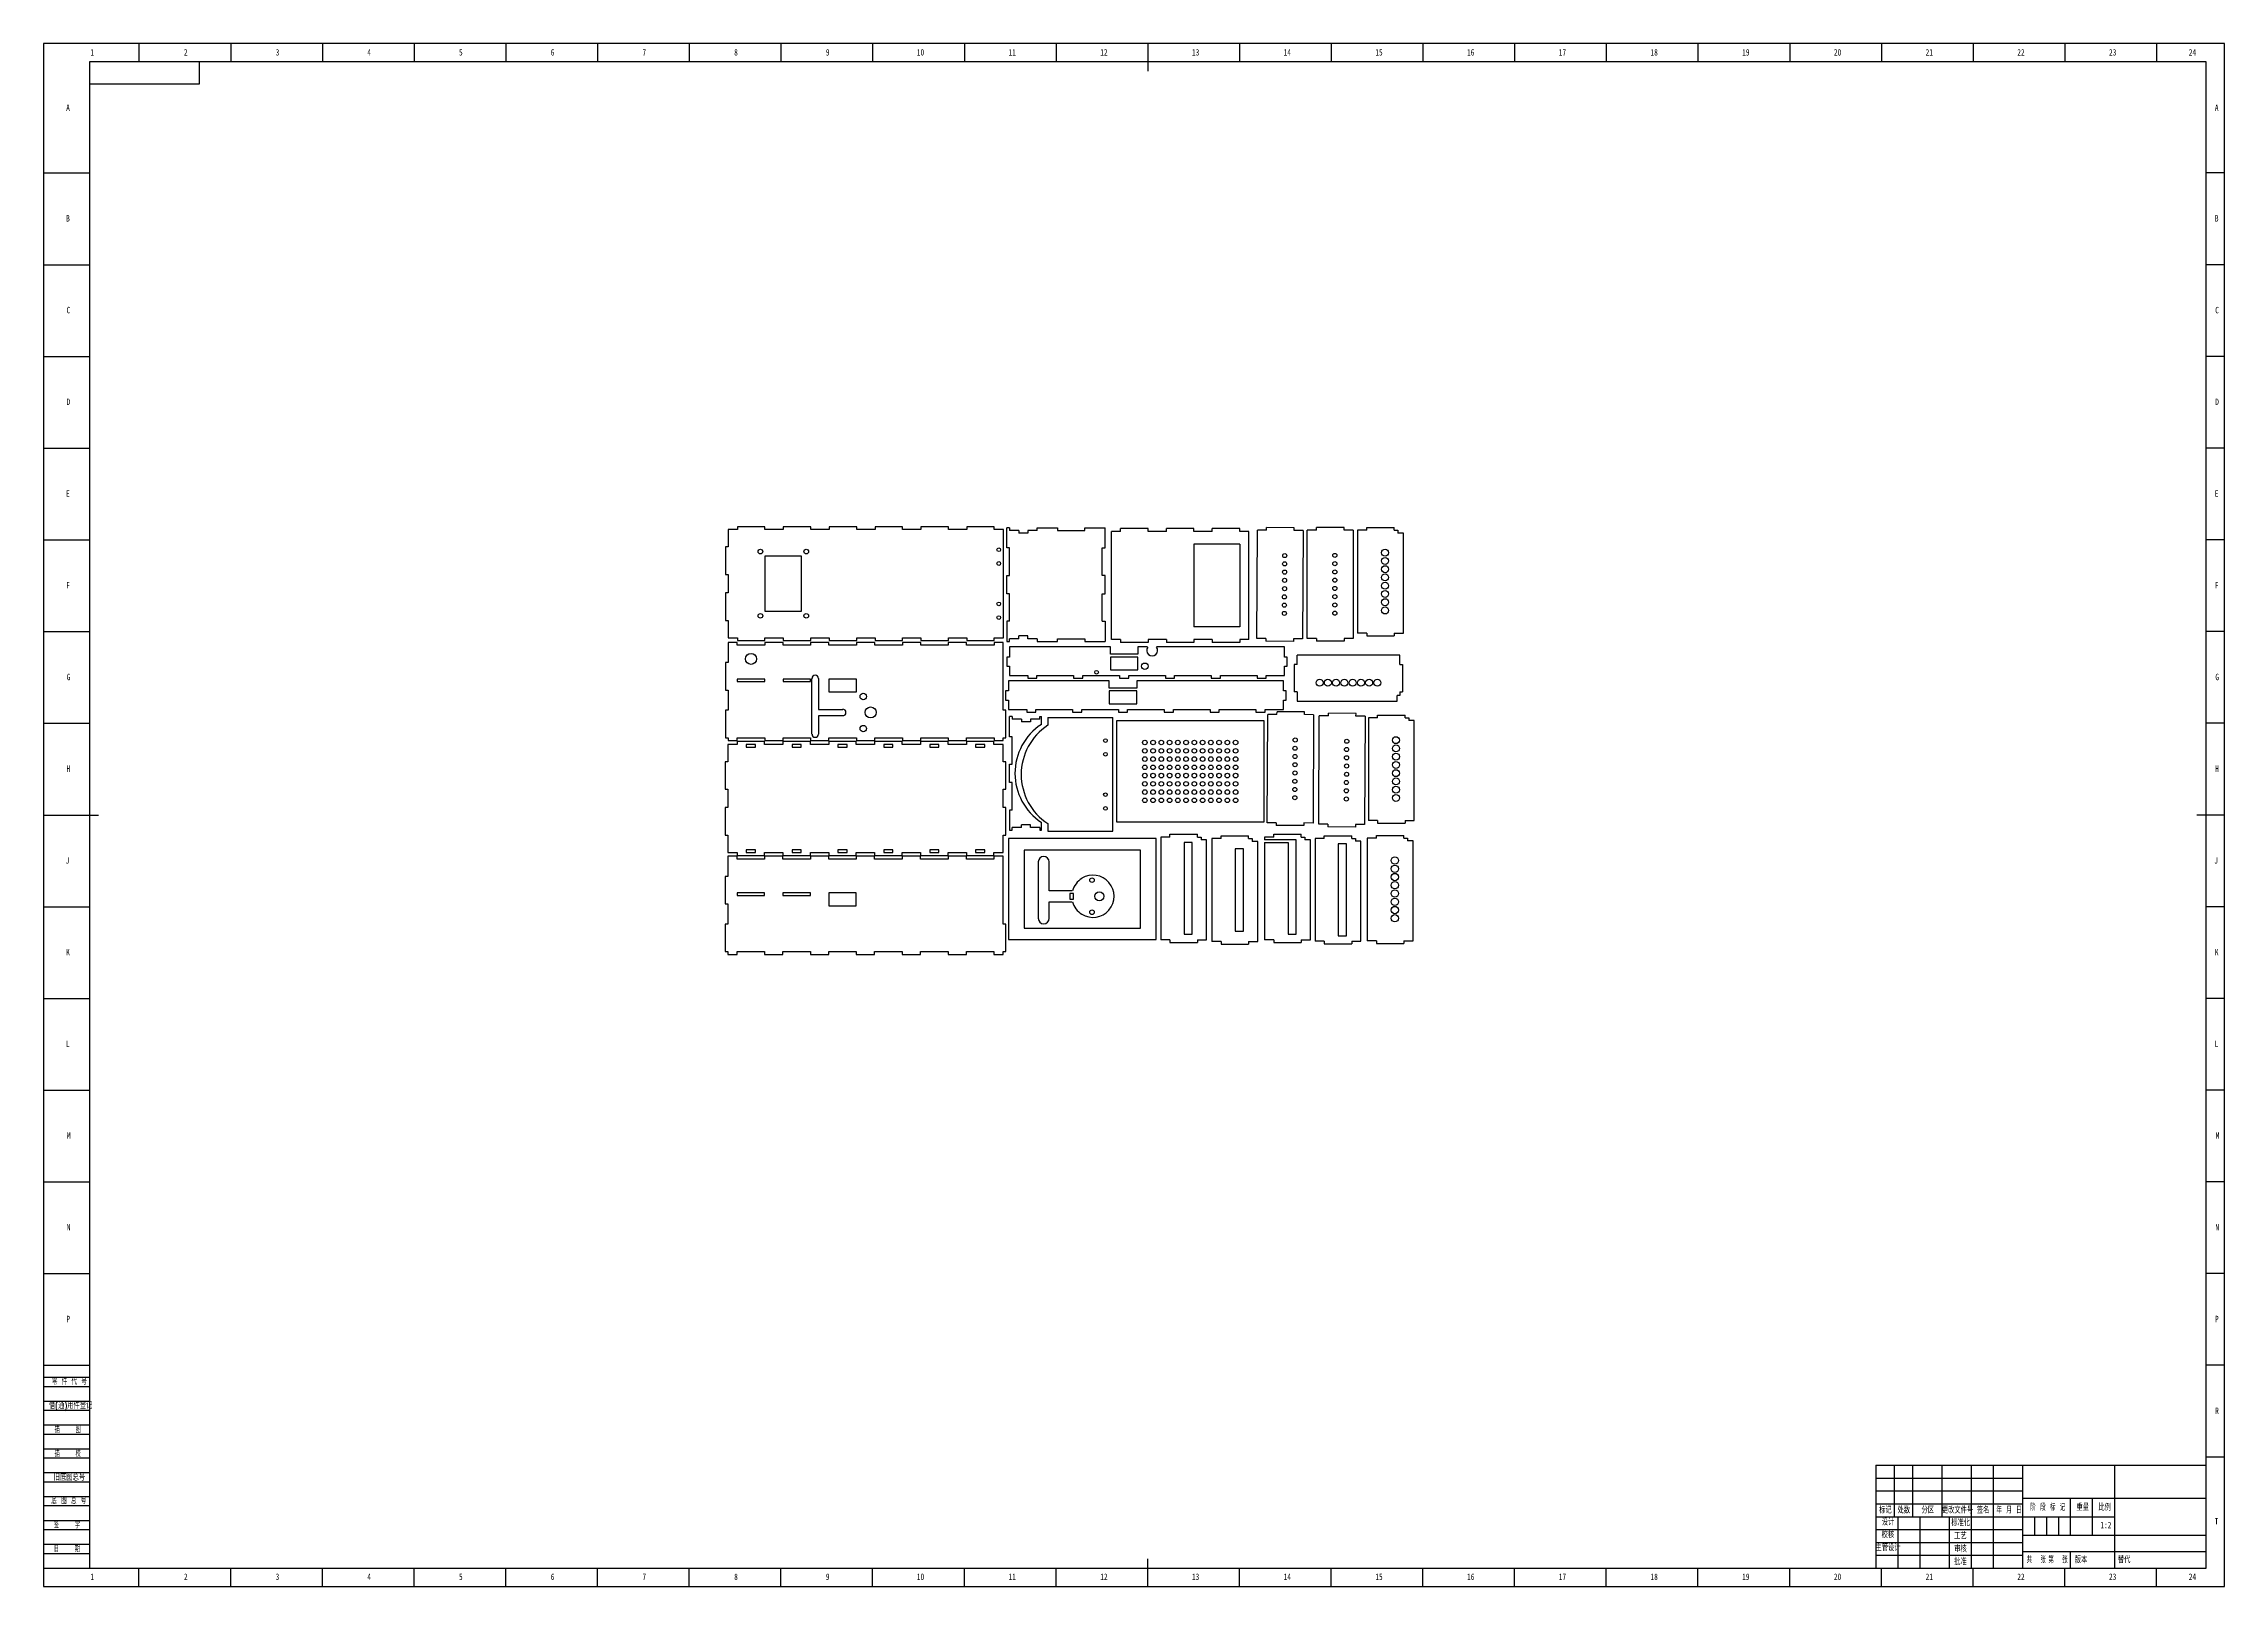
# Model space of a CAD drawing. Header units: millimetres. Extents: x 0 to 1189, y 0 to 841.
import ezdxf

# ---------------------------------------------------------------- set-up
doc = ezdxf.new("R2010")
doc.units = ezdxf.units.MM
for name, color, linetype in [('10', 7, 'Continuous'), ('5', 7, 'Continuous'), ('9', 7, 'Continuous'), ('SLD-0', 7, 'Continuous')]:
    doc.layers.add(name, color=color, linetype=linetype)
doc.styles.add('SLDTEXTSTYLE0', font='TXT', dxfattribs={"width": 0.7, "bigfont": 'bigfont'})
doc.styles.add('SLDTEXTSTYLE1', font='TXT', dxfattribs={"width": 0.6, "bigfont": 'bigfont'})
doc.styles.add('SLDTEXTSTYLE2', font='TXT', dxfattribs={"width": 0.614286, "bigfont": 'bigfont'})
doc.styles.add('SLDTEXTSTYLE3', font='TXT', dxfattribs={"width": 0.62, "bigfont": 'bigfont'})
doc.styles.add('SLDTEXTSTYLE4', font='TXT', dxfattribs={"width": 0.566667, "bigfont": 'bigfont'})
doc.styles.add('SLDTEXTSTYLE5', font='TXT', dxfattribs={"width": 0.7})

msp = doc.modelspace()

# ---------------------------------------------------------------- linework, layer by layer
at = {"color": 7, "linetype": 'Continuous', "lineweight": 25}
for p, q in [((373.3, 576.1), (373.3, 566.6)), ((378.3, 576.1), (373.3, 576.1)), ((393.3, 577.6), (378.3, 577.6)), ((378.3, 577.6), (378.3, 576.1)), ((393.3, 576.1), (393.3, 577.6)), ((403.3, 576.1), (393.3, 576.1)), ((418.3, 577.6), (403.3, 577.6)), ((403.3, 577.6), (403.3, 576.1)), ((418.3, 576.1), (418.3, 577.6)), ((428.3, 576.1), (418.3, 576.1)), ((428.3, 577.6), (428.3, 576.1)), ((443.3, 577.6), (428.3, 577.6)), ((443.3, 576.1), (443.3, 577.6)), ((453.3, 576.1), (443.3, 576.1)), ((453.3, 577.6), (453.3, 576.1)), ((468.3, 577.6), (453.3, 577.6)), ((468.3, 576.1), (468.3, 577.6)), ((478.3, 576.1), (468.3, 576.1)), ((478.3, 577.6), (478.3, 576.1)), ((493.3, 577.6), (478.3, 577.6)), ((493.3, 576.1), (493.3, 577.6)), ((503.3, 576.1), (493.3, 576.1)), ((503.3, 577.6), (503.3, 576.1)), ((518.3, 577.6), (503.3, 577.6)), ((518.3, 576.1), (518.3, 577.6)), ((523.3, 576.1), (518.3, 576.1)), ((523.3, 517.1), (523.3, 576.1)), ((526.7, 577.1), (525.2, 577.1)), ((525.2, 566.1), (525.2, 577.1)), ((526.7, 577.1), (526.7, 575.6)), ((531.7, 575.6), (526.7, 575.6)), ((531.7, 575.6), (531.7, 574.1)), ((536.7, 574.1), (531.7, 574.1)), ((536.7, 575.6), (536.7, 574.1)), ((541.7, 575.6), (536.7, 575.6)), ((541.7, 577.1), (552.7, 577.1)), ((541.7, 575.6), (541.7, 577.1)), ((552.7, 577.1), (552.7, 575.6)), ((552.7, 575.6), (567.7, 575.6)), ((567.7, 575.6), (567.7, 577.1)), ((567.7, 577.1), (578.7, 577.1)), ((578.7, 566.1), (578.7, 577.1)), ((582.2, 516.1), (582.2, 575.1)), ((587.2, 575.1), (582.2, 575.1)), ((587.2, 575.1), (587.2, 576.6)), ((602.2, 576.6), (587.2, 576.6)), ((602.2, 575.1), (602.2, 576.6)), ((612.2, 575.1), (602.2, 575.1)), ((612.2, 575.1), (612.2, 576.6)), ((627.2, 576.6), (612.2, 576.6)), ((627.2, 575.1), (627.2, 576.6)), ((637.2, 575.1), (627.2, 575.1)), ((637.2, 575.1), (637.2, 576.6)), ((652.2, 576.6), (637.2, 576.6)), ((652.2, 575.1), (652.2, 576.6)), ((657.2, 575.1), (652.2, 575.1)), ((657.2, 516.1), (657.2, 575.1)), ((661.4, 516.7), (661.8, 575.7)), ((666.8, 575.7), (661.8, 575.7)), ((666.8, 575.7), (666.8, 577.2)), ((681.8, 577.1), (666.8, 577.2)), ((681.8, 575.6), (681.8, 577.1)), ((686.8, 575.6), (681.8, 575.6)), ((686.8, 575.6), (686.4, 516.6)), ((689, 516.8), (689, 575.8)), ((694, 575.8), (689, 575.8)), ((694, 575.8), (694, 577.3)), ((709, 577.3), (694, 577.3)), ((709, 575.8), (709, 577.3)), ((714, 575.8), (709, 575.8)), ((714, 575.8), (714, 516.8)), ((716.4, 575.7), (716.4, 519.7)), ((721.4, 575.7), (716.4, 575.7)), ((721.4, 575.7), (721.4, 577.2)), ((721.4, 577.2), (736.4, 577.2)), ((736.4, 575.7), (736.4, 577.2)), ((736.4, 575.7), (738.4, 575.7)), ((738.4, 575.7), (738.4, 574.2)), ((741.4, 574.2), (738.4, 574.2)), ((741.4, 519.7), (741.4, 574.2)), ((371.8, 566.6), (371.8, 551.6)), ((373.3, 566.6), (371.8, 566.6)), ((413.3, 561.6), (393.3, 561.6)), ((393.3, 561.6), (393.3, 531.6)), ((413.3, 531.6), (413.3, 561.6)), ((526.7, 566.1), (525.2, 566.1)), ((526.7, 551.1), (526.7, 566.1)), ((577.2, 566.1), (578.7, 566.1)), ((577.2, 551.1), (577.2, 566.1)), ((652.2, 568.1), (627.2, 568.1)), ((627.2, 568.1), (627.2, 523.1)), ((652.2, 568.1), (652.2, 523.1)), ((371.8, 551.6), (373.3, 551.6)), ((373.3, 551.6), (373.3, 541.6)), ((525.2, 541.1), (525.2, 551.1)), ((525.2, 551.1), (526.7, 551.1)), ((578.7, 551.1), (577.2, 551.1)), ((578.7, 541.1), (578.7, 551.1)), ((371.8, 541.6), (371.8, 526.6)), ((373.3, 541.6), (371.8, 541.6)), ((526.7, 541.1), (525.2, 541.1)), ((526.7, 526.1), (526.7, 541.1)), ((577.2, 541.1), (578.7, 541.1)), ((577.2, 526.1), (577.2, 541.1)), ((371.8, 526.6), (373.3, 526.6)), ((373.3, 526.6), (373.3, 517.1)), ((393.3, 531.6), (413.3, 531.6)), ((525.2, 526.1), (525.2, 515.1)), ((526.7, 526.1), (525.2, 526.1)), ((577.2, 526.1), (578.7, 526.1)), ((578.7, 526.1), (578.7, 515.1)), ((378.2, 514.6), (373.2, 514.6)), ((373.2, 514.6), (373.2, 503.6)), ((373.3, 517.1), (378.3, 517.1)), ((378.2, 513.1), (378.2, 514.6)), ((393.2, 513.1), (378.2, 513.1)), ((378.3, 517.1), (378.3, 515.6)), ((378.3, 515.6), (393.3, 515.6)), ((403.2, 514.6), (393.2, 514.6)), ((393.2, 514.6), (393.2, 513.1)), ((393.3, 517.1), (403.3, 517.1)), ((393.3, 515.6), (393.3, 517.1)), ((403.2, 513.1), (403.2, 514.6)), ((418.2, 513.1), (403.2, 513.1)), ((403.3, 517.1), (403.3, 515.6)), ((403.3, 515.6), (418.3, 515.6)), ((428.2, 514.6), (418.2, 514.6)), ((418.2, 514.6), (418.2, 513.1)), ((418.3, 517.1), (428.3, 517.1)), ((418.3, 515.6), (418.3, 517.1)), ((428.2, 513.1), (428.2, 514.6)), ((443.2, 513.1), (428.2, 513.1)), ((428.3, 517.1), (428.3, 515.6)), ((428.3, 515.6), (443.3, 515.6)), ((443.2, 514.6), (443.2, 513.1)), ((453.2, 514.6), (443.2, 514.6)), ((443.3, 517.1), (453.3, 517.1)), ((443.3, 515.6), (443.3, 517.1)), ((453.2, 513.1), (453.2, 514.6)), ((468.2, 513.1), (453.2, 513.1)), ((453.3, 517.1), (453.3, 515.6)), ((453.3, 515.6), (468.3, 515.6)), ((468.2, 514.6), (468.2, 513.1)), ((478.2, 514.6), (468.2, 514.6)), ((468.3, 517.1), (478.3, 517.1)), ((468.3, 515.6), (468.3, 517.1)), ((478.2, 513.1), (478.2, 514.6)), ((493.2, 513.1), (478.2, 513.1)), ((478.3, 517.1), (478.3, 515.6)), ((478.3, 515.6), (493.3, 515.6)), ((503.2, 514.6), (493.2, 514.6)), ((493.2, 514.6), (493.2, 513.1)), ((493.3, 517.1), (503.3, 517.1)), ((493.3, 515.6), (493.3, 517.1)), ((503.2, 513.1), (503.2, 514.6)), ((518.2, 513.1), (503.2, 513.1)), ((503.3, 517.1), (503.3, 515.6)), ((503.3, 515.6), (518.3, 515.6)), ((518.2, 514.6), (518.2, 513.1)), ((523.2, 514.6), (518.2, 514.6)), ((518.3, 517.1), (523.3, 517.1)), ((518.3, 515.6), (518.3, 517.1)), ((523.2, 477.6), (523.2, 514.6)), ((525.2, 515.1), (526.7, 515.1)), ((581.6, 512.1), (526.6, 512.1)), ((526.6, 512.1), (526.6, 506.6)), ((531.7, 516.6), (526.7, 516.6)), ((526.7, 515.1), (526.7, 516.6)), ((536.7, 518.1), (531.7, 518.1)), ((531.7, 516.6), (531.7, 518.1)), ((536.7, 516.6), (536.7, 518.1)), ((541.7, 516.6), (536.7, 516.6)), ((541.7, 516.6), (541.7, 515.1)), ((541.7, 515.1), (552.7, 515.1)), ((552.7, 516.6), (567.7, 516.6)), ((552.7, 515.1), (552.7, 516.6)), ((567.7, 516.6), (567.7, 515.1)), ((567.7, 515.1), (578.7, 515.1)), ((581.6, 508.1), (581.6, 512.1)), ((587.2, 516.1), (582.2, 516.1)), ((587.2, 516.1), (587.2, 514.6)), ((602.2, 514.6), (587.2, 514.6)), ((601.9, 512.1), (596.6, 512.1)), ((596.6, 512.1), (596.6, 508.1)), ((612.2, 516.1), (602.2, 516.1)), ((602.2, 516.1), (602.2, 514.6)), ((676.6, 512.1), (606.8, 512.1)), ((612.2, 516.1), (612.2, 514.6)), ((627.2, 514.6), (612.2, 514.6)), ((652.2, 523.1), (627.2, 523.1)), ((637.2, 516.1), (627.2, 516.1)), ((627.2, 516.1), (627.2, 514.6)), ((637.2, 516.1), (637.2, 514.6)), ((652.2, 514.6), (637.2, 514.6)), ((657.2, 516.1), (652.2, 516.1)), ((652.2, 516.1), (652.2, 514.6)), ((666.4, 516.7), (661.4, 516.7)), ((666.4, 516.7), (666.4, 515.2)), ((681.4, 515.1), (666.4, 515.2)), ((676.6, 506.6), (676.6, 512.1)), ((686.4, 516.6), (681.4, 516.6)), ((681.4, 516.6), (681.4, 515.1)), ((694, 516.8), (689, 516.8)), ((694, 516.8), (694, 515.3)), ((709, 515.3), (694, 515.3)), ((714, 516.8), (709, 516.8)), ((709, 516.8), (709, 515.3)), ((721.4, 519.7), (716.4, 519.7)), ((721.4, 519.7), (721.4, 518.2)), ((721.4, 518.2), (736.4, 518.2)), ((736.4, 519.7), (736.4, 518.2)), ((736.4, 519.7), (741.4, 519.7)), ((371.7, 503.6), (371.7, 488.6)), ((373.2, 503.6), (371.7, 503.6)), ((525.1, 506.6), (525.1, 501.6)), ((526.6, 506.6), (525.1, 506.6)), ((525.1, 501.6), (526.6, 501.6)), ((526.6, 501.6), (526.6, 496.6)), ((596.6, 508.1), (581.6, 508.1)), ((596.6, 506.6), (581.6, 506.6)), ((581.6, 506.6), (581.6, 499.6)), ((581.6, 499.6), (596.6, 499.6)), ((596.6, 499.6), (596.6, 506.6)), ((678.1, 506.6), (676.6, 506.6)), ((676.6, 501.6), (678.1, 501.6)), ((676.6, 496.6), (676.6, 501.6)), ((678.1, 501.6), (678.1, 506.6)), ((681.9, 502.6), (681.9, 487.6)), ((683.4, 502.6), (681.9, 502.6)), ((683.4, 502.6), (683.4, 507.6)), ((739.4, 507.6), (683.4, 507.6)), ((739.4, 502.6), (739.4, 507.6)), ((739.4, 502.6), (740.9, 502.6)), ((740.9, 502.6), (740.9, 487.6)), ((371.7, 488.6), (373.2, 488.6)), ((373.2, 488.6), (373.2, 477.6)), ((393.2, 494.6), (378.2, 494.6)), ((378.2, 494.6), (378.2, 493.2)), ((378.2, 493.2), (393.2, 493.2)), ((393.2, 493.2), (393.2, 494.6)), ((403.2, 494.6), (403.2, 493.2)), ((418.2, 494.6), (403.2, 494.6)), ((403.2, 493.2), (418.2, 493.2)), ((418.2, 493.2), (418.2, 494.6)), ((418.9, 464.6), (418.9, 494.9)), ((422.4, 494.9), (422.4, 478.1)), ((428.2, 494.6), (428.2, 487.6)), ((443.2, 494.6), (428.2, 494.6)), ((428.2, 487.6), (443.2, 487.6)), ((443.2, 487.6), (443.2, 494.6)), ((524.5, 488.1), (524.5, 483.1)), ((526, 488.1), (524.5, 488.1)), ((526, 493.6), (526, 488.1)), ((581, 493.6), (526, 493.6)), ((526.6, 496.6), (536.6, 496.6)), ((536.6, 496.6), (536.6, 495.1)), ((536.6, 495.1), (541.6, 495.1)), ((541.6, 496.6), (561.6, 496.6)), ((541.6, 495.1), (541.6, 496.6)), ((561.6, 496.6), (561.6, 495.1)), ((561.6, 495.1), (566.6, 495.1)), ((566.6, 496.6), (586.6, 496.6)), ((566.6, 495.1), (566.6, 496.6)), ((581, 489.6), (581, 493.6)), ((596, 489.6), (581, 489.6)), ((596, 488.1), (581, 488.1)), ((581, 488.1), (581, 481.1)), ((586.6, 496.6), (586.6, 495.1)), ((586.6, 495.1), (591.6, 495.1)), ((591.6, 496.6), (611.6, 496.6)), ((591.6, 495.1), (591.6, 496.6)), ((596, 493.6), (596, 489.6)), ((676, 493.6), (596, 493.6)), ((596, 481.1), (596, 488.1)), ((611.6, 496.6), (611.6, 495.1)), ((611.6, 495.1), (616.6, 495.1)), ((616.6, 496.6), (636.6, 496.6)), ((616.6, 495.1), (616.6, 496.6)), ((636.6, 496.6), (636.6, 495.1)), ((636.6, 495.1), (641.6, 495.1)), ((641.6, 496.6), (661.6, 496.6)), ((641.6, 495.1), (641.6, 496.6)), ((661.6, 496.6), (661.6, 495.1)), ((661.6, 495.1), (666.6, 495.1)), ((666.6, 496.6), (676.6, 496.6)), ((666.6, 495.1), (666.6, 496.6)), ((676, 488.1), (676, 493.6)), ((677.5, 488.1), (676, 488.1)), ((677.5, 483.1), (677.5, 488.1)), ((683.4, 487.6), (681.9, 487.6)), ((683.4, 487.6), (683.4, 482.6)), ((739.4, 487.6), (740.9, 487.6)), ((739.4, 487.6), (739.4, 485.6)), ((371.7, 477.6), (371.7, 462.6)), ((373.2, 477.6), (371.7, 477.6)), ((422.4, 478.1), (435.7, 478.1)), ((524.7, 477.6), (523.2, 477.6)), ((524.5, 483.1), (526, 483.1)), ((524.7, 462.6), (524.7, 477.6)), ((526, 483.1), (526, 478.1)), ((526, 478.1), (536, 478.1)), ((536, 478.1), (536, 476.6)), ((536, 476.6), (541, 476.6)), ((541, 478.1), (561, 478.1)), ((541, 476.6), (541, 478.1)), ((561, 478.1), (561, 476.6)), ((561, 476.6), (566, 476.6)), ((566, 478.1), (586, 478.1)), ((566, 476.6), (566, 478.1)), ((581, 481.1), (596, 481.1)), ((586, 478.1), (586, 476.6)), ((586, 476.6), (591, 476.6)), ((591, 478.1), (611, 478.1)), ((591, 476.6), (591, 478.1)), ((611, 478.1), (611, 476.6)), ((611, 476.6), (616, 476.6)), ((616, 478.1), (636, 478.1)), ((616, 476.6), (616, 478.1)), ((636, 478.1), (636, 476.6)), ((636, 476.6), (641, 476.6)), ((641, 478.1), (661, 478.1)), ((641, 476.6), (641, 478.1)), ((661, 478.1), (661, 476.6)), ((661, 476.6), (666, 476.6)), ((666, 478.1), (676, 478.1)), ((666, 476.6), (666, 478.1)), ((672.4, 475.2), (672.5, 476.7)), ((687.5, 476.7), (672.5, 476.7)), ((676, 483.1), (677.5, 483.1)), ((676, 478.1), (676, 483.1)), ((683.4, 482.6), (737.9, 482.6)), ((687.4, 475.2), (687.5, 476.7)), ((700.5, 474.5), (700.6, 476)), ((715.6, 475.9), (700.6, 476)), ((715.5, 474.4), (715.6, 475.9)), ((739.4, 485.6), (737.9, 485.6)), ((737.9, 482.6), (737.9, 485.6)), ((422.4, 474.6), (422.4, 464.6)), ((435.7, 474.6), (422.4, 474.6)), ((526.6, 463.2), (526.6, 474.2)), ((528.1, 474.2), (526.6, 474.2)), ((528.1, 474.2), (528.1, 472.7)), ((533.1, 472.7), (528.1, 472.7)), ((533.1, 472.7), (533.1, 471.2)), ((538.1, 471.2), (533.1, 471.2)), ((538.1, 472.7), (538.1, 471.2)), ((543.1, 472.7), (538.1, 472.7)), ((543.1, 472.7), (543.1, 474.2)), ((543.1, 474.2), (544, 474.2)), ((544, 469.9), (544, 474.2)), ((547.5, 473.6), (547.5, 469.4)), ((547.5, 473.6), (583, 473.6)), ((583, 411.6), (583, 473.6)), ((584.9, 471.8), (584.9, 416.8)), ((665.4, 471.8), (584.9, 471.8)), ((665.4, 416.8), (665.4, 471.8)), ((667.1, 416.3), (667.4, 475.3)), ((672.4, 475.2), (667.4, 475.3)), ((692.4, 475.1), (687.4, 475.2)), ((692.4, 475.1), (692.1, 416.1)), ((695.2, 415.5), (695.5, 474.5)), ((700.5, 474.5), (695.5, 474.5)), ((720.5, 474.4), (715.5, 474.4)), ((720.5, 474.4), (720.2, 415.4)), ((722.3, 473.5), (722.3, 417.5)), ((727.3, 473.5), (722.3, 473.5)), ((727.3, 473.5), (727.3, 475)), ((727.3, 475), (742.3, 475)), ((742.3, 473.5), (742.3, 475)), ((742.3, 473.5), (744.3, 473.5)), ((744.3, 473.5), (744.3, 472)), ((747.3, 472), (744.3, 472)), ((747.3, 417.5), (747.3, 472)), ((371.7, 462.6), (373.2, 462.6)), ((373.1, 459), (373.1, 449.5)), ((378.1, 459), (373.1, 459)), ((373.2, 462.6), (373.2, 461.1)), ((373.2, 461.1), (378.2, 461.1)), ((378.1, 460.5), (378.1, 459)), ((393.1, 460.5), (378.1, 460.5)), ((378.2, 462.6), (393.2, 462.6)), ((378.2, 461.1), (378.2, 462.6)), ((383.1, 459), (383.1, 457.5)), ((388.1, 459), (383.1, 459)), ((383.1, 457.5), (388.1, 457.5)), ((388.1, 457.5), (388.1, 459)), ((393.1, 459), (393.1, 460.5)), ((403.1, 459), (393.1, 459)), ((393.2, 462.6), (393.2, 461.1)), ((393.2, 461.1), (403.2, 461.1)), ((403.1, 460.5), (403.1, 459)), ((418.1, 460.5), (403.1, 460.5)), ((403.2, 462.6), (418.2, 462.6)), ((403.2, 461.1), (403.2, 462.6)), ((413.1, 459), (408.1, 459)), ((408.1, 459), (408.1, 457.5)), ((408.1, 457.5), (413.1, 457.5)), ((413.1, 457.5), (413.1, 459)), ((418.1, 459), (418.1, 460.5)), ((428.1, 459), (418.1, 459)), ((418.2, 462.6), (418.2, 461.1)), ((418.2, 461.1), (428.2, 461.1)), ((428.1, 460.5), (428.1, 459)), ((443.1, 460.5), (428.1, 460.5)), ((428.2, 462.6), (443.2, 462.6)), ((428.2, 461.1), (428.2, 462.6)), ((438.1, 459), (433.1, 459)), ((433.1, 459), (433.1, 457.5)), ((433.1, 457.5), (438.1, 457.5)), ((438.1, 457.5), (438.1, 459)), ((443.1, 459), (443.1, 460.5)), ((453.1, 459), (443.1, 459)), ((443.2, 462.6), (443.2, 461.1)), ((443.2, 461.1), (453.2, 461.1)), ((453.1, 460.5), (453.1, 459)), ((468.1, 460.5), (453.1, 460.5)), ((453.2, 462.6), (468.2, 462.6)), ((453.2, 461.1), (453.2, 462.6)), ((463.1, 459), (458.1, 459)), ((458.1, 459), (458.1, 457.5)), ((458.1, 457.5), (463.1, 457.5)), ((463.1, 457.5), (463.1, 459)), ((468.1, 459), (468.1, 460.5)), ((478.1, 459), (468.1, 459)), ((468.2, 462.6), (468.2, 461.1)), ((468.2, 461.1), (478.2, 461.1)), ((478.1, 460.5), (478.1, 459)), ((493.1, 460.5), (478.1, 460.5)), ((478.2, 462.6), (493.2, 462.6)), ((478.2, 461.1), (478.2, 462.6)), ((488.1, 459), (483.1, 459)), ((483.1, 459), (483.1, 457.5)), ((483.1, 457.5), (488.1, 457.5)), ((488.1, 457.5), (488.1, 459)), ((493.1, 459), (493.1, 460.5)), ((503.1, 459), (493.1, 459)), ((493.2, 462.6), (493.2, 461.1)), ((493.2, 461.1), (503.2, 461.1)), ((503.1, 460.5), (503.1, 459)), ((518.1, 460.5), (503.1, 460.5)), ((503.2, 462.6), (518.2, 462.6)), ((503.2, 461.1), (503.2, 462.6)), ((513.1, 459), (508.1, 459)), ((508.1, 459), (508.1, 457.5)), ((508.1, 457.5), (513.1, 457.5)), ((513.1, 457.5), (513.1, 459)), ((518.1, 459), (518.1, 460.5)), ((523.1, 459), (518.1, 459)), ((518.2, 462.6), (518.2, 461.1)), ((518.2, 461.1), (523.2, 461.1)), ((523.1, 449.5), (523.1, 459)), ((523.2, 462.6), (524.7, 462.6)), ((523.2, 461.1), (523.2, 462.6)), ((528.1, 463.2), (526.6, 463.2)), ((528.1, 448.2), (528.1, 463.2)), ((371.6, 449.5), (371.6, 434.5)), ((373.1, 449.5), (371.6, 449.5)), ((524.6, 449.5), (523.1, 449.5)), ((524.6, 434.5), (524.6, 449.5)), ((526.6, 438.2), (526.6, 448.2)), ((526.6, 448.2), (528.1, 448.2)), ((371.6, 434.5), (373.1, 434.5)), ((373.1, 434.5), (373.1, 424.5)), ((523.1, 434.5), (524.6, 434.5)), ((523.1, 424.5), (523.1, 434.5)), ((528.1, 438.2), (526.6, 438.2)), ((528.1, 423.2), (528.1, 438.2)), ((371.6, 424.5), (371.6, 409.5)), ((373.1, 424.5), (371.6, 424.5)), ((524.6, 424.5), (523.1, 424.5)), ((524.6, 409.5), (524.6, 424.5)), ((526.6, 423.2), (526.6, 412.2)), ((528.1, 423.2), (526.6, 423.2)), ((544, 412.2), (544, 416.5)), ((584.9, 416.8), (665.4, 416.8)), ((672.1, 416.2), (667.1, 416.3)), ((672.1, 416.2), (672.1, 414.7)), ((692.1, 416.1), (687.1, 416.2)), ((687.1, 416.2), (687.1, 414.7)), ((727.3, 417.5), (722.3, 417.5)), ((727.3, 417.5), (727.3, 416)), ((742.3, 417.5), (742.3, 416)), ((742.3, 417.5), (747.3, 417.5)), ((371.6, 409.5), (373.1, 409.5)), ((373.1, 409.5), (373.1, 400)), ((523.1, 409.5), (524.6, 409.5)), ((523.1, 400), (523.1, 409.5)), ((526.1, 407.6), (526.1, 352.6)), ((606.6, 407.6), (526.1, 407.6)), ((526.6, 412.2), (528.1, 412.2)), ((533.1, 413.7), (528.1, 413.7)), ((528.1, 412.2), (528.1, 413.7)), ((538.1, 415.2), (533.1, 415.2)), ((533.1, 413.7), (533.1, 415.2)), ((538.1, 413.7), (538.1, 415.2)), ((543.1, 413.7), (538.1, 413.7)), ((543.1, 413.7), (543.1, 412.2)), ((543.1, 412.2), (544, 412.2)), ((547.5, 415.8), (547.5, 411.6)), ((547.5, 411.6), (583, 411.6)), ((606.6, 352.6), (606.6, 407.6)), ((609.1, 408.5), (609.1, 352.5)), ((614.1, 408.5), (609.1, 408.5)), ((614.1, 408.5), (614.1, 410)), ((614.1, 410), (629.1, 410)), ((621.8, 405.5), (621.8, 355.5)), ((626.3, 405.5), (621.8, 405.5)), ((626.3, 355.5), (626.3, 405.5)), ((629.1, 408.5), (629.1, 410)), ((629.1, 408.5), (631.1, 408.5)), ((631.1, 408.5), (631.1, 407)), ((634.1, 407), (631.1, 407)), ((634.1, 352.5), (634.1, 407)), ((637, 407.6), (637, 351.6)), ((642, 407.6), (637, 407.6)), ((642, 407.6), (642, 409.1)), ((642, 409.1), (657, 409.1)), ((657, 407.6), (657, 409.1)), ((657, 407.6), (659, 407.6)), ((659, 407.6), (659, 406.1)), ((662, 406.1), (659, 406.1)), ((662, 351.6), (662, 406.1)), ((665.7, 408.5), (665.7, 407)), ((670.7, 408.5), (665.7, 408.5)), ((683, 407), (665.7, 407)), ((665.7, 405.5), (665.7, 352.5)), ((665.7, 405.5), (678.5, 405.5)), ((670.7, 408.5), (670.7, 410)), ((670.7, 410), (685.7, 410)), ((687.1, 414.7), (672.1, 414.7)), ((678.5, 405.5), (678.5, 355.5)), ((683, 355.5), (683, 407)), ((685.7, 408.5), (685.7, 410)), ((685.7, 408.5), (687.7, 408.5)), ((687.7, 408.5), (687.7, 407)), ((690.7, 407), (687.7, 407)), ((690.7, 352.5), (690.7, 407)), ((693.2, 407.7), (693.2, 351.7)), ((698.2, 407.7), (693.2, 407.7)), ((700.2, 415.5), (695.2, 415.5)), ((698.2, 409.2), (713.2, 409.2)), ((698.2, 407.7), (698.2, 409.2)), ((700.2, 415.5), (700.2, 414)), ((715.2, 413.9), (700.2, 414)), ((705.9, 404.7), (705.9, 354.7)), ((710.4, 404.7), (705.9, 404.7)), ((710.4, 354.7), (710.4, 404.7)), ((713.2, 407.7), (713.2, 409.2)), ((713.2, 407.7), (715.2, 407.7)), ((720.2, 415.4), (715.2, 415.4)), ((715.2, 415.4), (715.2, 413.9)), ((715.2, 407.7), (715.2, 406.2)), ((718.2, 406.2), (715.2, 406.2)), ((718.2, 351.7), (718.2, 406.2)), ((721.7, 407.9), (721.7, 351.9)), ((726.7, 407.9), (721.7, 407.9)), ((726.7, 409.4), (741.7, 409.4)), ((726.7, 407.9), (726.7, 409.4)), ((727.3, 416), (742.3, 416)), ((741.7, 407.9), (741.7, 409.4)), ((741.7, 407.9), (743.7, 407.9)), ((743.7, 407.9), (743.7, 406.4)), ((746.7, 406.4), (743.7, 406.4)), ((746.7, 351.9), (746.7, 406.4)), ((373.1, 400), (378.1, 400)), ((373.1, 398), (373.1, 387)), ((378.1, 398), (373.1, 398)), ((378.1, 400), (378.1, 398.5)), ((378.1, 398.5), (393.1, 398.5)), ((378.1, 396.5), (378.1, 398)), ((393.1, 396.5), (378.1, 396.5)), ((388.1, 401.5), (383.1, 401.5)), ((383.1, 401.5), (383.1, 400)), ((383.1, 400), (388.1, 400)), ((388.1, 400), (388.1, 401.5)), ((393.1, 400), (403.1, 400)), ((393.1, 398.5), (393.1, 400)), ((403.1, 398), (393.1, 398)), ((393.1, 398), (393.1, 396.5)), ((403.1, 400), (403.1, 398.5)), ((403.1, 398.5), (418.1, 398.5)), ((403.1, 396.5), (403.1, 398)), ((418.1, 396.5), (403.1, 396.5)), ((413.1, 401.5), (408.1, 401.5)), ((408.1, 401.5), (408.1, 400)), ((408.1, 400), (413.1, 400)), ((413.1, 400), (413.1, 401.5)), ((418.1, 400), (428.1, 400)), ((418.1, 398.5), (418.1, 400)), ((418.1, 398), (418.1, 396.5)), ((428.1, 398), (418.1, 398)), ((428.1, 400), (428.1, 398.5)), ((428.1, 398.5), (443.1, 398.5)), ((428.1, 396.5), (428.1, 398)), ((443.1, 396.5), (428.1, 396.5)), ((438.1, 401.5), (433.1, 401.5)), ((433.1, 401.5), (433.1, 400)), ((433.1, 400), (438.1, 400)), ((438.1, 400), (438.1, 401.5)), ((443.1, 400), (453.1, 400)), ((443.1, 398.5), (443.1, 400)), ((443.1, 398), (443.1, 396.5)), ((453.1, 398), (443.1, 398)), ((453.1, 400), (453.1, 398.5)), ((453.1, 398.5), (468.1, 398.5)), ((453.1, 396.5), (453.1, 398)), ((468.1, 396.5), (453.1, 396.5)), ((463.1, 401.5), (458.1, 401.5)), ((458.1, 401.5), (458.1, 400)), ((458.1, 400), (463.1, 400)), ((463.1, 400), (463.1, 401.5)), ((468.1, 400), (478.1, 400)), ((468.1, 398.5), (468.1, 400)), ((468.1, 398), (468.1, 396.5)), ((478.1, 398), (468.1, 398)), ((478.1, 400), (478.1, 398.5)), ((478.1, 398.5), (493.1, 398.5)), ((478.1, 396.5), (478.1, 398)), ((493.1, 396.5), (478.1, 396.5)), ((488.1, 401.5), (483.1, 401.5)), ((483.1, 401.5), (483.1, 400)), ((483.1, 400), (488.1, 400)), ((488.1, 400), (488.1, 401.5)), ((493.1, 400), (503.1, 400)), ((493.1, 398.5), (493.1, 400)), ((493.1, 398), (493.1, 396.5)), ((503.1, 398), (493.1, 398)), ((503.1, 400), (503.1, 398.5)), ((503.1, 398.5), (518.1, 398.5)), ((503.1, 396.5), (503.1, 398)), ((518.1, 396.5), (503.1, 396.5)), ((513.1, 401.5), (508.1, 401.5)), ((508.1, 401.5), (508.1, 400)), ((508.1, 400), (513.1, 400)), ((513.1, 400), (513.1, 401.5)), ((518.1, 400), (523.1, 400)), ((518.1, 398.5), (518.1, 400)), ((523.1, 398), (518.1, 398)), ((518.1, 398), (518.1, 396.5)), ((523.1, 361), (523.1, 398)), ((598.1, 401.4), (534.6, 401.4)), ((534.6, 401.4), (534.6, 358.9)), ((542.3, 394.9), (542.3, 364.2)), ((548.3, 379.2), (548.3, 394.9)), ((598.1, 358.9), (598.1, 401.4)), ((649.7, 402.1), (649.7, 357.1)), ((654.2, 402.1), (649.7, 402.1)), ((654.2, 357.1), (654.2, 402.1)), ((371.6, 387), (371.6, 372)), ((373.1, 387), (371.6, 387)), ((371.6, 372), (373.1, 372)), ((373.1, 372), (373.1, 361)), ((393.1, 378), (378.1, 378)), ((378.1, 378), (378.1, 376.6)), ((378.1, 376.6), (393.1, 376.6)), ((393.1, 376.6), (393.1, 378)), ((403.1, 378), (403.1, 376.6)), ((418.1, 378), (403.1, 378)), ((403.1, 376.6), (418.1, 376.6)), ((418.1, 376.6), (418.1, 378)), ((428.1, 378), (428.1, 371)), ((443.1, 378), (428.1, 378)), ((428.1, 371), (443.1, 371)), ((443.1, 371), (443.1, 378)), ((560.8, 379.2), (548.3, 379.2)), ((548.3, 373.2), (560.8, 373.2)), ((548.3, 364.2), (548.3, 373.2)), ((561.6, 377.7), (559.6, 377.7)), ((559.6, 377.7), (559.6, 374.7)), ((559.6, 374.7), (561.6, 374.7)), ((561.6, 374.7), (561.6, 377.7)), ((371.6, 361), (371.6, 346)), ((373.1, 361), (371.6, 361)), ((524.6, 361), (523.1, 361)), ((524.6, 346), (524.6, 361)), ((534.6, 358.9), (598.1, 358.9)), ((649.7, 357.1), (654.2, 357.1)), ((371.6, 346), (373.1, 346)), ((373.1, 346), (373.1, 344.5)), ((378.1, 346), (393.1, 346)), ((378.1, 344.5), (378.1, 346)), ((393.1, 346), (393.1, 344.5)), ((403.1, 346), (418.1, 346)), ((403.1, 344.5), (403.1, 346)), ((418.1, 346), (418.1, 344.5)), ((428.1, 346), (443.1, 346)), ((428.1, 344.5), (428.1, 346)), ((443.1, 346), (443.1, 344.5)), ((453.1, 346), (468.1, 346)), ((453.1, 344.5), (453.1, 346)), ((468.1, 346), (468.1, 344.5)), ((478.1, 346), (493.1, 346)), ((478.1, 344.5), (478.1, 346)), ((493.1, 346), (493.1, 344.5)), ((503.1, 346), (518.1, 346)), ((503.1, 344.5), (503.1, 346)), ((518.1, 346), (518.1, 344.5)), ((523.1, 346), (524.6, 346)), ((523.1, 344.5), (523.1, 346)), ((526.1, 352.6), (606.6, 352.6)), ((614.1, 352.5), (609.1, 352.5)), ((614.1, 352.5), (614.1, 351)), ((614.1, 351), (629.1, 351)), ((621.8, 355.5), (626.3, 355.5)), ((629.1, 352.5), (629.1, 351)), ((629.1, 352.5), (634.1, 352.5)), ((642, 351.6), (637, 351.6)), ((642, 351.6), (642, 350.1)), ((642, 350.1), (657, 350.1)), ((657, 351.6), (657, 350.1)), ((657, 351.6), (662, 351.6)), ((670.7, 352.5), (665.7, 352.5)), ((670.7, 352.5), (670.7, 351)), ((670.7, 351), (685.7, 351)), ((678.5, 355.5), (683, 355.5)), ((685.7, 352.5), (690.7, 352.5)), ((685.7, 352.5), (685.7, 351)), ((698.2, 351.7), (693.2, 351.7)), ((698.2, 351.7), (698.2, 350.2)), ((698.2, 350.2), (713.2, 350.2)), ((705.9, 354.7), (710.4, 354.7)), ((713.2, 351.7), (713.2, 350.2)), ((713.2, 351.7), (718.2, 351.7)), ((726.7, 351.9), (721.7, 351.9)), ((726.7, 351.9), (726.7, 350.4)), ((726.7, 350.4), (741.7, 350.4)), ((741.7, 351.9), (741.7, 350.4)), ((741.7, 351.9), (746.7, 351.9)), ((373.1, 344.5), (378.1, 344.5)), ((393.1, 344.5), (403.1, 344.5)), ((418.1, 344.5), (428.1, 344.5)), ((443.1, 344.5), (453.1, 344.5)), ((468.1, 344.5), (478.1, 344.5)), ((493.1, 344.5), (503.1, 344.5)), ((518.1, 344.5), (523.1, 344.5))]:
    msp.add_line(p, q, dxfattribs=at)
for centre, radius in [((390.8, 564.1), 1.25), ((415.8, 564.1), 1.25), ((520.8, 565.1), 1), ((676.7, 561.9), 1.12), ((704, 562), 1.12), ((731.4, 563.5), 1.9), ((731.4, 559), 1.9), ((520.8, 557.6), 1), ((676.6, 557.4), 1.13), ((676.6, 552.9), 1.13), ((676.6, 548.4), 1.13), ((704, 557.5), 1.12), ((704, 553), 1.12), ((704, 548.5), 1.12), ((731.4, 554.5), 1.9), ((731.4, 550), 1.9), ((731.4, 545.5), 1.9), ((520.8, 535.6), 1), ((676.6, 543.9), 1.13), ((676.5, 539.4), 1.12), ((676.5, 534.9), 1.12), ((704, 544), 1.12), ((704, 539.5), 1.12), ((704, 535), 1.12), ((731.4, 541), 1.9), ((731.4, 536.5), 1.9), ((390.8, 529.1), 1.25), ((415.8, 529.1), 1.25), ((520.8, 528.1), 1), ((676.5, 530.4), 1.12), ((704, 530.5), 1.12), ((731.4, 532), 1.9), ((385.7, 505.6), 3), ((600.4, 501.6), 1.75), ((574.1, 498.3), 1), ((695.7, 492.6), 1.9), ((700.2, 492.6), 1.9), ((704.7, 492.6), 1.9), ((709.2, 492.6), 1.9), ((713.7, 492.6), 1.9), ((718.2, 492.6), 1.9), ((722.7, 492.6), 1.9), ((727.2, 492.6), 1.9), ((446.9, 485.1), 1.75), ((450.9, 476.4), 3), ((446.9, 467.6), 1.75), ((578.9, 461.1), 1), ((578.9, 453.6), 1), ((600.4, 460), 1.25), ((600.4, 455.5), 1.25), ((600.4, 451), 1.25), ((604.9, 460), 1.25), ((604.9, 455.5), 1.25), ((604.9, 451), 1.25), ((609.4, 460), 1.25), ((609.4, 455.5), 1.25), ((609.4, 451), 1.25), ((613.9, 460), 1.25), ((613.9, 455.5), 1.25), ((613.9, 451), 1.25), ((618.4, 460), 1.25), ((618.4, 455.5), 1.25), ((618.4, 451), 1.25), ((622.9, 460), 1.25), ((622.9, 455.5), 1.25), ((622.9, 451), 1.25), ((627.4, 460), 1.25), ((627.4, 455.5), 1.25), ((627.4, 451), 1.25), ((631.9, 460), 1.25), ((631.9, 455.5), 1.25), ((631.9, 451), 1.25), ((636.4, 460), 1.25), ((636.4, 455.5), 1.25), ((636.4, 451), 1.25), ((640.9, 460), 1.25), ((640.9, 455.5), 1.25), ((640.9, 451), 1.25), ((645.4, 460), 1.25), ((645.4, 455.5), 1.25), ((645.4, 451), 1.25), ((649.9, 460), 1.25), ((649.9, 455.5), 1.25), ((649.9, 451), 1.25), ((682.4, 461.4), 1.13), ((682.3, 456.9), 1.12), ((682.3, 452.4), 1.12), ((710.5, 460.7), 1.13), ((710.4, 456.2), 1.13), ((710.4, 451.7), 1.13), ((737.3, 461.3), 1.9), ((737.3, 456.8), 1.9), ((737.3, 452.3), 1.9), ((600.4, 446.5), 1.25), ((600.4, 442), 1.25), ((604.9, 446.5), 1.25), ((604.9, 442), 1.25), ((609.4, 446.5), 1.25), ((609.4, 442), 1.25), ((613.9, 446.5), 1.25), ((613.9, 442), 1.25), ((618.4, 446.5), 1.25), ((618.4, 442), 1.25), ((622.9, 446.5), 1.25), ((622.9, 442), 1.25), ((627.4, 446.5), 1.25), ((627.4, 442), 1.25), ((631.9, 446.5), 1.25), ((631.9, 442), 1.25), ((636.4, 446.5), 1.25), ((636.4, 442), 1.25), ((640.9, 446.5), 1.25), ((640.9, 442), 1.25), ((645.4, 446.5), 1.25), ((645.4, 442), 1.25), ((649.9, 446.5), 1.25), ((649.9, 442), 1.25), ((682.3, 443.4), 1.12), ((682.2, 438.9), 1.13), ((682.3, 447.9), 1.12), ((710.4, 442.7), 1.12), ((710.4, 447.2), 1.12), ((737.3, 447.8), 1.9), ((737.3, 443.3), 1.9), ((737.3, 438.8), 1.9), ((578.9, 431.6), 1), ((600.4, 437.5), 1.25), ((600.4, 433), 1.25), ((600.4, 428.5), 1.25), ((604.9, 437.5), 1.25), ((604.9, 433), 1.25), ((604.9, 428.5), 1.25), ((609.4, 437.5), 1.25), ((609.4, 433), 1.25), ((609.4, 428.5), 1.25), ((613.9, 437.5), 1.25), ((613.9, 433), 1.25), ((613.9, 428.5), 1.25), ((618.4, 437.5), 1.25), ((618.4, 433), 1.25), ((618.4, 428.5), 1.25), ((622.9, 437.5), 1.25), ((622.9, 433), 1.25), ((622.9, 428.5), 1.25), ((627.4, 437.5), 1.25), ((627.4, 433), 1.25), ((627.4, 428.5), 1.25), ((631.9, 437.5), 1.25), ((631.9, 433), 1.25), ((631.9, 428.5), 1.25), ((636.4, 437.5), 1.25), ((636.4, 433), 1.25), ((636.4, 428.5), 1.25), ((640.9, 437.5), 1.25), ((640.9, 433), 1.25), ((640.9, 428.5), 1.25), ((645.4, 437.5), 1.25), ((645.4, 433), 1.25), ((645.4, 428.5), 1.25), ((649.9, 437.5), 1.25), ((649.9, 433), 1.25), ((649.9, 428.5), 1.25), ((682.2, 434.4), 1.13), ((682.2, 429.9), 1.13), ((710.3, 438.2), 1.12), ((710.3, 433.7), 1.13), ((710.3, 429.2), 1.13), ((737.3, 434.3), 1.9), ((737.3, 429.8), 1.9), ((578.9, 424.1), 1), ((736.7, 395.7), 2), ((736.7, 391.2), 2), ((571.6, 385), 1.25), ((736.7, 386.7), 2), ((736.7, 382.2), 2), ((571.6, 367.5), 1.25), ((575.6, 376.2), 2.5), ((736.7, 377.7), 2), ((736.7, 373.2), 2), ((736.7, 368.7), 2), ((736.7, 364.2), 2)]:
    msp.add_circle(centre, radius, dxfattribs=at)
for centre, radius, start, end in [((604.4, 510.3), 3, 144.3147, 35.6853), ((420.7, 494.9), 1.75, 0, 180), ((435.7, 476.4), 1.75, 270, 90), ((420.7, 464.6), 1.75, 180, 0), ((561.6, 443.2), 32, 123.4162, 236.5838), ((565, 442.6), 32, 123.183, 236.817), ((545.3, 394.9), 3, 0, 180), ((572.4, 375.7), 12, 121.4905, 163.2959), ((572.1, 376.2), 11.5, 238.2493, 121.4905), ((572.4, 376.6), 12, 196.6866, 238.2493), ((545.3, 364.2), 3, 180, 0)]:
    msp.add_arc(centre, radius, start, end, dxfattribs=at)
at = {"layer": '5', "color": 7}
for p, q in [((1189, 841), (0, 841)), ((0, 841), (0, 0)), ((1189, 0), (1189, 841)), ((0, 114), (25, 114)), ((0, 109), (25, 109)), ((0, 101), (25, 101)), ((0, 96), (25, 96)), ((0, 88), (25, 88)), ((0, 83), (25, 83)), ((0, 75), (25, 75)), ((0, 70), (25, 70)), ((0, 62), (25, 62)), ((0, 57), (25, 57)), ((0, 49), (25, 49)), ((999, 59), (1079, 59)), ((999, 52), (1079, 52)), ((0, 44), (25, 44)), ((0, 36), (25, 36)), ((1085.5, 38), (1085.5, 28)), ((1092, 38), (1092, 28)), ((1098.5, 38), (1098.5, 28)), ((0, 31), (25, 31)), ((0, 23), (25, 23)), ((0, 18), (25, 18)), ((0, 0), (1189, 0))]:
    msp.add_line(p, q, dxfattribs=at)
at = {"layer": '5'}
for p, q in [((52, 841), (52, 831.1)), ((102, 841), (102, 831.1)), ((152, 841), (152, 831.1)), ((202, 841), (202, 831.1)), ((252, 841), (252, 831.1)), ((302, 841), (302, 831.1)), ((352, 841), (352, 831.1)), ((402, 841), (402, 831.1)), ((452, 841), (452, 831.1)), ((502, 841), (502, 831.1)), ((552, 841), (552, 831.1)), ((652, 841), (652, 831.1)), ((702, 841), (702, 831.1)), ((752, 841), (752, 831.1)), ((802, 841), (802, 831.1)), ((852, 841), (852, 831.1)), ((902, 841), (902, 831.1)), ((952, 841), (952, 831.1)), ((1002, 841), (1002, 831.1)), ((1052, 841), (1052, 831.1)), ((1102, 841), (1102, 831.1)), ((1152, 841), (1152, 831.1)), ((0, 770.5), (25, 770.5)), ((1189, 770.5), (1179, 770.5)), ((0, 720.5), (25, 720.5)), ((1189, 720.5), (1179, 720.5)), ((0, 670.5), (25, 670.5)), ((1189, 670.5), (1179, 670.5)), ((0, 620.5), (25, 620.5)), ((1189, 620.5), (1179, 620.5)), ((0, 570.5), (25, 570.5)), ((1189, 570.5), (1179, 570.5)), ((0, 520.5), (25, 520.5)), ((1189, 520.5), (1179, 520.5)), ((0, 470.5), (25, 470.5)), ((1189, 470.5), (1179, 470.5)), ((0, 370.5), (25, 370.5)), ((1189, 370.5), (1179, 370.5)), ((0, 320.5), (25, 320.5)), ((1189, 320.5), (1179, 320.5)), ((0, 270.5), (25, 270.5)), ((1189, 270.5), (1179, 270.5)), ((0, 220.5), (25, 220.5)), ((1189, 220.5), (1179, 220.5)), ((0, 170.5), (25, 170.5)), ((1189, 170.5), (1179, 170.5)), ((0, 120.5), (25, 120.5)), ((1189, 120.5), (1179, 120.5)), ((1189, 70.5), (1179, 70.5)), ((52, 0), (52, 10)), ((102, 0), (102, 10)), ((152, 0), (152, 10)), ((202, 0), (202, 10)), ((252, 0), (252, 10)), ((302, 0), (302, 10)), ((352, 0), (352, 10)), ((402, 0), (402, 10)), ((452, 0), (452, 10)), ((502, 0), (502, 10)), ((552, 0), (552, 10)), ((652, 0), (652, 10)), ((702, 0), (702, 10)), ((752, 0), (752, 10)), ((802, 0), (802, 10)), ((852, 0), (852, 10)), ((902, 0), (902, 10)), ((952, 0), (952, 10)), ((1002, 0), (1002, 10)), ((1052, 0), (1052, 10)), ((1102, 0), (1102, 10)), ((1152, 0), (1152, 10))]:
    msp.add_line(p, q, dxfattribs=at)
at = {"layer": '5', "lineweight": 25}
for p, q in [((602, 841), (602, 826)), ((0, 420.5), (30, 420.5)), ((1189, 420.5), (1174, 420.5)), ((602, 0), (602, 15)), ((1105, 19), (1105, 10))]:
    msp.add_line(p, q, dxfattribs=at)
at = {"layer": '5', "color": 7, "lineweight": 25}
for p, q in [((1179, 831.1), (25, 831.1)), ((25, 831.1), (25, 10)), ((85, 819), (85, 831)), ((1179, 10), (1179, 831.1)), ((25, 819), (85, 819)), ((999, 66), (1179, 66)), ((999, 66), (999, 10)), ((1009, 66), (1009, 38)), ((1019, 66), (1019, 38)), ((1035, 66), (1035, 38)), ((1051, 66), (1051, 10)), ((1063, 66), (1063, 10)), ((1079, 66), (1079, 10)), ((1129, 66), (1129, 38)), ((1079, 48), (1179, 48)), ((1105, 48), (1105, 28)), ((1117, 48), (1117, 28)), ((999, 45), (1079, 45)), ((999, 38), (1129, 38)), ((1011, 38), (1011, 10)), ((1023, 38), (1023, 10)), ((1039, 38), (1039, 10)), ((1129, 38), (1129, 10)), ((999, 31), (1079, 31)), ((999, 24), (1079, 24)), ((1079, 28), (1179, 28)), ((999, 17), (1079, 17)), ((1079, 19), (1179, 19)), ((0, 10), (1179, 10))]:
    msp.add_line(p, q, dxfattribs=at)

# ---------------------------------------------------------------- texts
at = {"layer": '10', "char_height": 3.5, "attachment_point": 2}
for s, insert, style in [('1', (26.5, 838), 'SLDTEXTSTYLE5'), ('2', (77.5, 838), 'SLDTEXTSTYLE5'), ('3', (127.5, 838), 'SLDTEXTSTYLE5'), ('4', (177.5, 838), 'SLDTEXTSTYLE5'), ('5', (227.5, 838), 'SLDTEXTSTYLE5'), ('6', (277.5, 838), 'SLDTEXTSTYLE5'), ('7', (327.5, 838), 'SLDTEXTSTYLE5'), ('8', (377.5, 838), 'SLDTEXTSTYLE5'), ('9', (427.5, 838), 'SLDTEXTSTYLE5'), ('10', (478.1, 838), 'SLDTEXTSTYLE5'), ('11', (528.1, 838), 'SLDTEXTSTYLE5'), ('12', (578.1, 838), 'SLDTEXTSTYLE5'), ('13', (628.1, 838), 'SLDTEXTSTYLE5'), ('14', (678.1, 838), 'SLDTEXTSTYLE5'), ('15', (728.1, 838), 'SLDTEXTSTYLE5'), ('16', (778.1, 838), 'SLDTEXTSTYLE5'), ('17', (828.1, 838), 'SLDTEXTSTYLE5'), ('18', (878.1, 838), 'SLDTEXTSTYLE5'), ('19', (928.1, 838), 'SLDTEXTSTYLE5'), ('20', (978.1, 838), 'SLDTEXTSTYLE5'), ('21', (1028.1, 838), 'SLDTEXTSTYLE5'), ('22', (1078.1, 838), 'SLDTEXTSTYLE5'), ('23', (1128.1, 838), 'SLDTEXTSTYLE5'), ('24', (1171.6, 838), 'SLDTEXTSTYLE5'), ('A', (13.3, 807.8), 'SLDTEXTSTYLE5'), ('A', (1184.8, 807.8), 'SLDTEXTSTYLE5'), ('B', (13.3, 747.5), 'SLDTEXTSTYLE5'), ('B', (1184.8, 747.5), 'SLDTEXTSTYLE5'), ('C', (13.5, 697.5), 'SLDTEXTSTYLE5'), ('C', (1185, 697.5), 'SLDTEXTSTYLE5'), ('D', (13.5, 647.5), 'SLDTEXTSTYLE5'), ('D', (1185, 647.5), 'SLDTEXTSTYLE5'), ('E', (13.3, 597.5), 'SLDTEXTSTYLE5'), ('E', (1184.8, 597.5), 'SLDTEXTSTYLE5'), ('F', (13.3, 547.5), 'SLDTEXTSTYLE5'), ('F', (1184.8, 547.5), 'SLDTEXTSTYLE5'), ('G', (13.6, 497.5), 'SLDTEXTSTYLE5'), ('G', (1185.1, 497.5), 'SLDTEXTSTYLE5'), ('H', (13.5, 447.5), 'SLDTEXTSTYLE5'), ('H', (1185, 447.5), 'SLDTEXTSTYLE5'), ('J', (13, 397.5), 'SLDTEXTSTYLE5'), ('J', (1184.5, 397.5), 'SLDTEXTSTYLE5'), ('K', (13.3, 347.5), 'SLDTEXTSTYLE5'), ('K', (1184.8, 347.5), 'SLDTEXTSTYLE5'), ('L', (13.2, 297.5), 'SLDTEXTSTYLE5'), ('L', (1184.7, 297.5), 'SLDTEXTSTYLE5'), ('M', (13.7, 247.5), 'SLDTEXTSTYLE5'), ('M', (1185.2, 247.5), 'SLDTEXTSTYLE5'), ('N', (13.6, 197.5), 'SLDTEXTSTYLE5'), ('N', (1185.1, 197.5), 'SLDTEXTSTYLE5'), ('P', (13.4, 147.5), 'SLDTEXTSTYLE5'), ('P', (1184.9, 147.5), 'SLDTEXTSTYLE5'), ('R', (1185, 97.5), 'SLDTEXTSTYLE5'), ('T', (1184.7, 37.3), 'SLDTEXTSTYLE5'), ('校核', (1005.5, 29.9), 'SLDTEXTSTYLE0'), ('主管设计', (1005.6, 22.8), 'SLDTEXTSTYLE0'), ('1', (26.5, 7), 'SLDTEXTSTYLE5'), ('2', (77.5, 7), 'SLDTEXTSTYLE5'), ('3', (127.5, 7), 'SLDTEXTSTYLE5'), ('4', (177.5, 7), 'SLDTEXTSTYLE5'), ('5', (227.5, 7), 'SLDTEXTSTYLE5'), ('6', (277.5, 7), 'SLDTEXTSTYLE5'), ('7', (327.5, 7), 'SLDTEXTSTYLE5'), ('8', (377.5, 7), 'SLDTEXTSTYLE5'), ('9', (427.5, 7), 'SLDTEXTSTYLE5'), ('10', (478.1, 7), 'SLDTEXTSTYLE5'), ('11', (528.1, 7), 'SLDTEXTSTYLE5'), ('12', (578.1, 7), 'SLDTEXTSTYLE5'), ('13', (628.1, 7), 'SLDTEXTSTYLE5'), ('14', (678.1, 7), 'SLDTEXTSTYLE5'), ('15', (728.1, 7), 'SLDTEXTSTYLE5'), ('16', (778.1, 7), 'SLDTEXTSTYLE5'), ('17', (828.1, 7), 'SLDTEXTSTYLE5'), ('18', (878.1, 7), 'SLDTEXTSTYLE5'), ('19', (928.1, 7), 'SLDTEXTSTYLE5'), ('20', (978.1, 7), 'SLDTEXTSTYLE5'), ('21', (1028.1, 7), 'SLDTEXTSTYLE5'), ('22', (1078.1, 7), 'SLDTEXTSTYLE5'), ('23', (1128.1, 7), 'SLDTEXTSTYLE5'), ('24', (1171.6, 7), 'SLDTEXTSTYLE5')]:
    msp.add_mtext(s, dxfattribs=dict(at, insert=insert, style=style))
at = {"layer": '10', "color": 7, "insert": (1110.8, 16.2), "char_height": 3.5, "attachment_point": 2, "style": 'SLDTEXTSTYLE0'}
msp.add_mtext('版本', dxfattribs=at)
at = {"layer": '9', "color": 7, "char_height": 3.5}
for s, insert, attachment_point, style in [('零 件 代 号', (4.5, 113.4), 1, 'SLDTEXTSTYLE2'), ('借(通)用件登记', (2.9, 100.3), 1, 'SLDTEXTSTYLE0'), ('描    图', (13.1, 87.2), 2, 'SLDTEXTSTYLE4'), ('描    校', (13.1, 74.1), 2, 'SLDTEXTSTYLE4'), ('旧底图总号', (5.5, 61.2), 1, 'SLDTEXTSTYLE0'), ('底 图 总 号', (4.2, 48.4), 1, 'SLDTEXTSTYLE2'), ('标记', (1004.2, 43.3), 2, 'SLDTEXTSTYLE0'), ('设计', (1005.6, 36.8), 2, 'SLDTEXTSTYLE0'), ('处数', (1014.2, 43.3), 2, 'SLDTEXTSTYLE0'), ('分区', (1027.3, 43.3), 2, 'SLDTEXTSTYLE0'), ('更改文件号', (1043.5, 43.3), 2, 'SLDTEXTSTYLE0'), ('标准化', (1045.2, 36.4), 2, 'SLDTEXTSTYLE0'), ('签名', (1057.5, 43.3), 2, 'SLDTEXTSTYLE0'), ('年 月 日', (1071.6, 43.3), 2, 'SLDTEXTSTYLE3'), ('阶 段 标 记', (1092.7, 44.8), 2, 'SLDTEXTSTYLE2'), ('重量', (1111.8, 44.8), 2, 'SLDTEXTSTYLE0'), ('比例', (1123.7, 44.8), 2, 'SLDTEXTSTYLE0'), ('签    字', (12.7, 35.2), 2, 'SLDTEXTSTYLE4'), ('工艺', (1045.1, 29.2), 2, 'SLDTEXTSTYLE0'), ('日    期', (12.7, 22.2), 2, 'SLDTEXTSTYLE4'), ('批准', (1045.1, 15.2), 2, 'SLDTEXTSTYLE0'), ('审核', (1045.1, 22.2), 2, 'SLDTEXTSTYLE0'), ('共  张', (1086.4, 16.2), 2, 'SLDTEXTSTYLE1'), ('第  张', (1098.3, 16.2), 2, 'SLDTEXTSTYLE1')]:
    msp.add_mtext(s, dxfattribs=dict(at, insert=insert, attachment_point=attachment_point, style=style))
at = {"layer": 'SLD-0', "char_height": 3.5}
for s, insert, attachment_point, style in [('1:2', (1124.4, 35.2), 2, 'SLDTEXTSTYLE5'), ('替代', (1130.9, 16.2), 1, 'SLDTEXTSTYLE0')]:
    msp.add_mtext(s, dxfattribs=dict(at, insert=insert, attachment_point=attachment_point, style=style))

doc.saveas('drawing.dxf')
